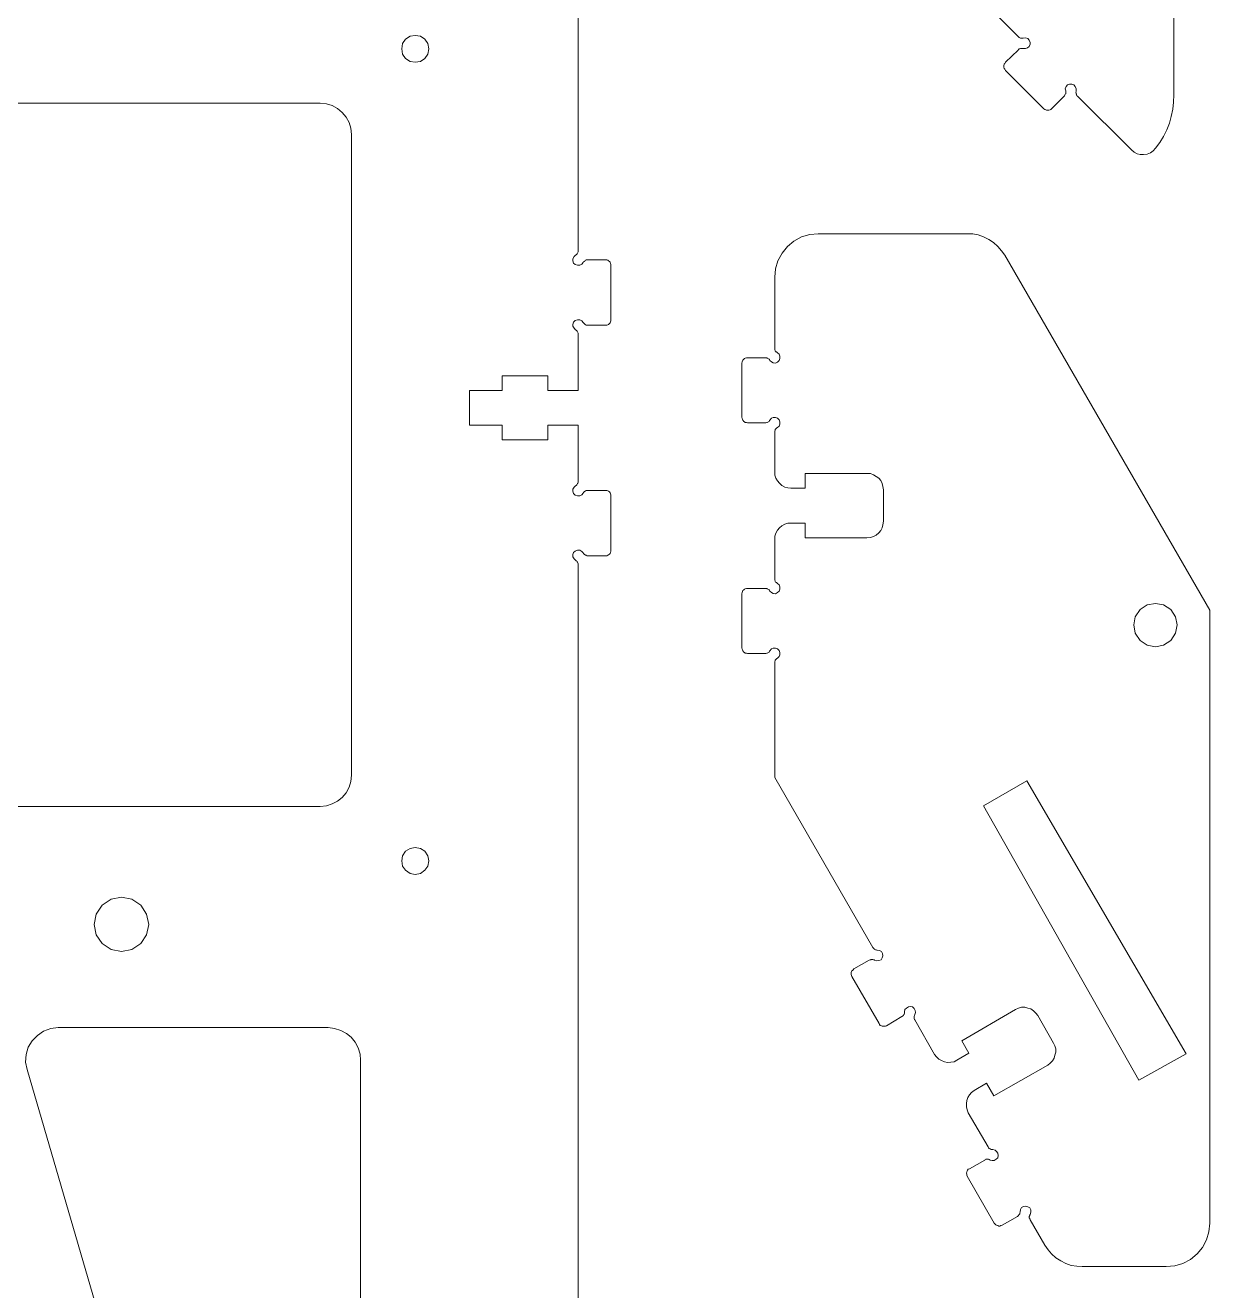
# Model space of a CAD drawing. Header units: inches. Extents: x 0 to 612, y 168 to 624.
# Drawn here: x 504.6 to 611.3, y 282.7 to 396.7 of the extents above; entities that cross this region are included whole.
import ezdxf

# ---------------------------------------------------------------- set-up
doc = ezdxf.new("R2010")
doc.units = ezdxf.units.IN
doc.header["$MEASUREMENT"] = 0
doc.layers.add('Capa 1', color=7, linetype='Continuous')

# ---------------------------------------------------------------- blocks, each defined once
blk = doc.blocks.new('block 7')
at = {"layer": 'Capa 1', "color": 7, "lineweight": 9, "true_color": 0xffffff}
blk.add_lwpolyline([(604.27, 385.52), (604.51, 385.31), (604.79, 385.17), (605.07, 385.1), (605.38, 385.1), (605.69, 385.14), (606, 385.24), (606.24, 385.42), (606.45, 385.66)], dxfattribs=at)
blk = doc.blocks.new('block 50')
at = {"layer": 'Capa 1', "color": 7, "lineweight": 9, "true_color": 0xffffff}
blk.add_lwpolyline([(591.54, 398.25), (594.07, 395.72)], dxfattribs=at)
blk = doc.blocks.new('block 51')
at = {"layer": 'Capa 1', "color": 7, "lineweight": 9, "true_color": 0xffffff}
blk.add_lwpolyline([(594.07, 395.72), (594.1, 395.69), (594.17, 395.65), (594.21, 395.62), (594.28, 395.58), (594.35, 395.58), (594.41, 395.58), (594.48, 395.58), (594.52, 395.58)], dxfattribs=at)
blk = doc.blocks.new('block 52')
at = {"layer": 'Capa 1', "color": 7, "lineweight": 9, "true_color": 0xffffff}
blk.add_lwpolyline([(594.52, 395.58), (594.73, 395.62), (594.93, 395.55), (595.07, 395.41), (595.14, 395.2), (595.14, 395.03), (595.07, 394.82), (594.9, 394.72), (594.73, 394.65), (594.52, 394.65)], dxfattribs=at)
blk = doc.blocks.new('block 53')
at = {"layer": 'Capa 1', "color": 7, "lineweight": 9, "true_color": 0xffffff}
blk.add_lwpolyline([(594.52, 394.65), (594.48, 394.65), (594.41, 394.65), (594.35, 394.65), (594.28, 394.65), (594.21, 394.62), (594.17, 394.62), (594.1, 394.55), (594.07, 394.51)], dxfattribs=at)
blk = doc.blocks.new('block 54')
at = {"layer": 'Capa 1', "color": 7, "lineweight": 9, "true_color": 0xffffff}
blk.add_lwpolyline([(594.07, 394.51), (592.93, 393.41)], dxfattribs=at)
blk = doc.blocks.new('block 55')
at = {"layer": 'Capa 1', "color": 7, "lineweight": 9, "true_color": 0xffffff}
blk.add_lwpolyline([(592.93, 393.41), (592.86, 393.3), (592.82, 393.23), (592.79, 393.13), (592.79, 393.06), (592.79, 392.96), (592.82, 392.85), (592.86, 392.78), (592.93, 392.68)], dxfattribs=at)
blk = doc.blocks.new('block 56')
at = {"layer": 'Capa 1', "color": 7, "lineweight": 9, "true_color": 0xffffff}
blk.add_lwpolyline([(592.93, 392.68), (596.39, 389.22)], dxfattribs=at)
blk = doc.blocks.new('block 57')
at = {"layer": 'Capa 1', "color": 7, "lineweight": 9, "true_color": 0xffffff}
blk.add_lwpolyline([(596.39, 389.22), (596.46, 389.15), (596.56, 389.12), (596.63, 389.08), (596.73, 389.08), (596.84, 389.08), (596.94, 389.12), (597.01, 389.15), (597.08, 389.22)], dxfattribs=at)
blk = doc.blocks.new('block 58')
at = {"layer": 'Capa 1', "color": 7, "lineweight": 9, "true_color": 0xffffff}
blk.add_lwpolyline([(597.08, 389.22), (598.22, 390.36)], dxfattribs=at)
blk = doc.blocks.new('block 59')
at = {"layer": 'Capa 1', "color": 7, "lineweight": 9, "true_color": 0xffffff}
blk.add_lwpolyline([(598.22, 390.36), (598.25, 390.4), (598.29, 390.47), (598.32, 390.54), (598.36, 390.57), (598.36, 390.64), (598.36, 390.71), (598.36, 390.78), (598.36, 390.85)], dxfattribs=at)
blk = doc.blocks.new('block 60')
at = {"layer": 'Capa 1', "color": 7, "lineweight": 9, "true_color": 0xffffff}
blk.add_lwpolyline([(598.36, 390.85), (598.32, 391.02), (598.39, 391.23), (598.53, 391.37), (598.7, 391.43), (598.91, 391.43), (599.08, 391.37), (599.22, 391.23), (599.29, 391.02), (599.29, 390.85)], dxfattribs=at)
blk = doc.blocks.new('block 61')
at = {"layer": 'Capa 1', "color": 7, "lineweight": 9, "true_color": 0xffffff}
blk.add_lwpolyline([(599.29, 390.85), (599.29, 390.78), (599.26, 390.71), (599.29, 390.64), (599.29, 390.57), (599.33, 390.54), (599.33, 390.47), (599.36, 390.4), (599.43, 390.36)], dxfattribs=at)
blk = doc.blocks.new('block 62')
at = {"layer": 'Capa 1', "color": 7, "lineweight": 9, "true_color": 0xffffff}
blk.add_lwpolyline([(599.43, 390.36), (604.27, 385.52)], dxfattribs=at)
blk = doc.blocks.new('block 63')
at = {"layer": 'Capa 1', "color": 7, "lineweight": 9, "true_color": 0xffffff}
blk.add_lwpolyline([(606.45, 385.66), (606.83, 386.18), (607.18, 386.73), (607.46, 387.32), (607.7, 387.91), (607.87, 388.53), (608.01, 389.19), (608.08, 389.81), (608.11, 390.47)], dxfattribs=at)
blk = doc.blocks.new('block 64')
at = {"layer": 'Capa 1', "color": 7, "lineweight": 9, "true_color": 0xffffff}
blk.add_lwpolyline([(608.11, 390.47), (608.11, 489.32)], dxfattribs=at)
blk = doc.blocks.new('block 1046')
at = {"layer": 'Capa 1', "color": 7, "lineweight": 9, "true_color": 0xffffff}
blk.add_lwpolyline([(591.54, 294.44), (591.47, 294.48), (591.41, 294.51), (591.37, 294.51), (591.3, 294.51), (591.23, 294.51), (591.16, 294.51), (591.09, 294.48), (591.06, 294.44)], dxfattribs=at)
blk = doc.blocks.new('block 1047')
at = {"layer": 'Capa 1', "color": 7, "lineweight": 9, "true_color": 0xffffff}
blk.add_lwpolyline([(591.23, 301.36), (590.12, 300.7)], dxfattribs=at)
blk = doc.blocks.new('block 1048')
at = {"layer": 'Capa 1', "color": 7, "lineweight": 9, "true_color": 0xffffff}
blk.add_lwpolyline([(590.12, 300.7), (589.88, 300.53), (589.68, 300.32), (589.54, 300.08), (589.43, 299.8), (589.4, 299.53), (589.4, 299.25), (589.47, 298.97), (589.57, 298.7)], dxfattribs=at)
blk = doc.blocks.new('block 1049')
at = {"layer": 'Capa 1', "color": 7, "lineweight": 9, "true_color": 0xffffff}
blk.add_lwpolyline([(589.57, 298.7), (591.37, 295.62)], dxfattribs=at)
blk = doc.blocks.new('block 1050')
at = {"layer": 'Capa 1', "color": 7, "lineweight": 9, "true_color": 0xffffff}
blk.add_lwpolyline([(591.37, 295.62), (591.41, 295.55), (591.44, 295.52), (591.47, 295.48), (591.54, 295.45), (591.58, 295.41), (591.65, 295.38), (591.72, 295.38), (591.79, 295.38)], dxfattribs=at)
blk = doc.blocks.new('block 1051')
at = {"layer": 'Capa 1', "color": 7, "lineweight": 9, "true_color": 0xffffff}
blk.add_lwpolyline([(591.79, 295.38), (591.99, 295.34), (592.13, 295.2), (592.24, 295.07), (592.27, 294.86), (592.24, 294.65), (592.1, 294.51), (591.92, 294.41), (591.72, 294.41), (591.54, 294.44)], dxfattribs=at)
blk = doc.blocks.new('block 1052')
at = {"layer": 'Capa 1', "color": 7, "lineweight": 9, "true_color": 0xffffff}
blk.add_lwpolyline([(591.06, 294.44), (589.68, 293.65)], dxfattribs=at)
blk = doc.blocks.new('block 1053')
at = {"layer": 'Capa 1', "color": 7, "lineweight": 9, "true_color": 0xffffff}
blk.add_lwpolyline([(589.68, 293.65), (589.57, 293.61), (589.5, 293.54), (589.47, 293.44), (589.43, 293.37), (589.4, 293.27), (589.43, 293.16), (589.43, 293.06), (589.47, 292.99)], dxfattribs=at)
blk = doc.blocks.new('block 1054')
at = {"layer": 'Capa 1', "color": 7, "lineweight": 9, "true_color": 0xffffff}
blk.add_lwpolyline([(589.47, 292.99), (591.92, 288.74)], dxfattribs=at)
blk = doc.blocks.new('block 1055')
at = {"layer": 'Capa 1', "color": 7, "lineweight": 9, "true_color": 0xffffff}
blk.add_lwpolyline([(591.92, 288.74), (591.99, 288.67), (592.06, 288.6), (592.13, 288.56), (592.24, 288.53), (592.34, 288.49), (592.41, 288.49), (592.51, 288.53), (592.62, 288.56)], dxfattribs=at)
blk = doc.blocks.new('block 1056')
at = {"layer": 'Capa 1', "color": 7, "lineweight": 9, "true_color": 0xffffff}
blk.add_lwpolyline([(592.62, 288.56), (594, 289.36)], dxfattribs=at)
blk = doc.blocks.new('block 1057')
at = {"layer": 'Capa 1', "color": 7, "lineweight": 9, "true_color": 0xffffff}
blk.add_lwpolyline([(594, 289.36), (594.03, 289.39), (594.1, 289.43), (594.14, 289.5), (594.17, 289.53), (594.21, 289.6), (594.21, 289.67), (594.24, 289.74), (594.24, 289.77)], dxfattribs=at)
blk = doc.blocks.new('block 1058')
at = {"layer": 'Capa 1', "color": 7, "lineweight": 9, "true_color": 0xffffff}
blk.add_lwpolyline([(594.24, 289.77), (594.28, 289.98), (594.38, 290.15), (594.55, 290.26), (594.76, 290.29), (594.93, 290.22), (595.11, 290.12), (595.21, 289.95), (595.21, 289.74), (595.14, 289.53)], dxfattribs=at)
blk = doc.blocks.new('block 1059')
at = {"layer": 'Capa 1', "color": 7, "lineweight": 9, "true_color": 0xffffff}
blk.add_lwpolyline([(595.14, 289.53), (595.11, 289.5), (595.11, 289.43), (595.07, 289.36), (595.07, 289.29), (595.07, 289.22), (595.11, 289.18), (595.11, 289.12), (595.14, 289.05)], dxfattribs=at)
blk = doc.blocks.new('block 1060')
at = {"layer": 'Capa 1', "color": 7, "lineweight": 9, "true_color": 0xffffff}
blk.add_lwpolyline([(595.14, 289.05), (596.46, 286.76)], dxfattribs=at)
blk = doc.blocks.new('block 1061')
at = {"layer": 'Capa 1', "color": 7, "lineweight": 9, "true_color": 0xffffff}
blk.add_lwpolyline([(596.46, 286.76), (596.77, 286.35), (597.08, 285.97), (597.46, 285.62), (597.91, 285.35), (598.36, 285.1), (598.84, 284.93), (599.36, 284.86), (599.84, 284.83)], dxfattribs=at)
blk = doc.blocks.new('block 1062')
at = {"layer": 'Capa 1', "color": 7, "lineweight": 9, "true_color": 0xffffff}
blk.add_lwpolyline([(599.84, 284.83), (607.42, 284.83)], dxfattribs=at)
blk = doc.blocks.new('block 1063')
at = {"layer": 'Capa 1', "color": 7, "lineweight": 9, "true_color": 0xffffff}
blk.add_lwpolyline([(607.42, 284.83), (608.18, 284.9), (608.91, 285.1), (609.6, 285.48), (610.19, 285.97), (610.67, 286.56), (611.05, 287.25), (611.26, 287.97), (611.33, 288.74)], dxfattribs=at)
blk = doc.blocks.new('block 1064')
at = {"layer": 'Capa 1', "color": 7, "lineweight": 9, "true_color": 0xffffff}
blk.add_lwpolyline([(611.33, 288.74), (611.33, 344.01)], dxfattribs=at)
blk = doc.blocks.new('block 1065')
at = {"layer": 'Capa 1', "color": 7, "lineweight": 9, "true_color": 0xffffff}
blk.add_lwpolyline([(611.33, 344.01), (592.86, 376.01)], dxfattribs=at)
blk = doc.blocks.new('block 1066')
at = {"layer": 'Capa 1', "color": 7, "lineweight": 9, "true_color": 0xffffff}
blk.add_lwpolyline([(592.86, 376.01), (592.58, 376.42), (592.24, 376.8), (591.85, 377.15), (591.44, 377.42), (590.96, 377.67), (590.47, 377.84), (589.99, 377.94), (589.47, 377.94)], dxfattribs=at)
blk = doc.blocks.new('block 1067')
at = {"layer": 'Capa 1', "color": 7, "lineweight": 9, "true_color": 0xffffff}
blk.add_lwpolyline([(589.47, 377.94), (576.05, 377.94)], dxfattribs=at)
blk = doc.blocks.new('block 1068')
at = {"layer": 'Capa 1', "color": 7, "lineweight": 9, "true_color": 0xffffff}
blk.add_lwpolyline([(576.05, 377.94), (575.29, 377.88), (574.56, 377.67), (573.87, 377.29), (573.28, 376.8), (572.79, 376.21), (572.42, 375.52), (572.21, 374.8), (572.14, 374.04)], dxfattribs=at)
blk = doc.blocks.new('block 1069')
at = {"layer": 'Capa 1', "color": 7, "lineweight": 9, "true_color": 0xffffff}
blk.add_lwpolyline([(572.14, 374.04), (572.14, 367.64)], dxfattribs=at)
blk = doc.blocks.new('block 1070')
at = {"layer": 'Capa 1', "color": 7, "lineweight": 9, "true_color": 0xffffff}
blk.add_lwpolyline([(572.14, 367.64), (572.14, 367.57), (572.14, 367.5), (572.17, 367.43), (572.17, 367.39), (572.21, 367.32), (572.28, 367.29), (572.31, 367.26), (572.38, 367.22)], dxfattribs=at)
blk = doc.blocks.new('block 1071')
at = {"layer": 'Capa 1', "color": 7, "lineweight": 9, "true_color": 0xffffff}
blk.add_lwpolyline([(572.38, 367.22), (572.52, 367.08), (572.59, 366.91), (572.59, 366.7), (572.52, 366.53), (572.38, 366.36), (572.21, 366.29), (572, 366.32), (571.83, 366.39), (571.69, 366.53)], dxfattribs=at)
blk = doc.blocks.new('block 1072')
at = {"layer": 'Capa 1', "color": 7, "lineweight": 9, "true_color": 0xffffff}
blk.add_lwpolyline([(571.69, 366.53), (571.65, 366.6), (571.62, 366.63), (571.58, 366.67), (571.52, 366.7), (571.45, 366.74), (571.41, 366.77), (571.34, 366.77), (571.27, 366.77)], dxfattribs=at)
blk = doc.blocks.new('block 1073')
at = {"layer": 'Capa 1', "color": 7, "lineweight": 9, "true_color": 0xffffff}
blk.add_lwpolyline([(571.27, 366.77), (569.68, 366.77)], dxfattribs=at)
blk = doc.blocks.new('block 1074')
at = {"layer": 'Capa 1', "color": 7, "lineweight": 9, "true_color": 0xffffff}
blk.add_lwpolyline([(569.68, 366.77), (569.58, 366.77), (569.47, 366.74), (569.41, 366.7), (569.34, 366.63), (569.27, 366.56), (569.23, 366.49), (569.2, 366.39), (569.16, 366.29)], dxfattribs=at)
blk = doc.blocks.new('block 1075')
at = {"layer": 'Capa 1', "color": 7, "lineweight": 9, "true_color": 0xffffff}
blk.add_lwpolyline([(569.16, 366.29), (569.16, 361.38)], dxfattribs=at)
blk = doc.blocks.new('block 1076')
at = {"layer": 'Capa 1', "color": 7, "lineweight": 9, "true_color": 0xffffff}
blk.add_lwpolyline([(569.16, 361.38), (569.2, 361.31), (569.23, 361.2), (569.27, 361.13), (569.34, 361.03), (569.41, 361), (569.47, 360.93), (569.58, 360.93), (569.68, 360.89)], dxfattribs=at)
blk = doc.blocks.new('block 1077')
at = {"layer": 'Capa 1', "color": 7, "lineweight": 9, "true_color": 0xffffff}
blk.add_lwpolyline([(569.68, 360.89), (571.27, 360.89)], dxfattribs=at)
blk = doc.blocks.new('block 1078')
at = {"layer": 'Capa 1', "color": 7, "lineweight": 9, "true_color": 0xffffff}
blk.add_lwpolyline([(571.27, 360.89), (571.34, 360.89), (571.41, 360.93), (571.45, 360.93), (571.52, 360.96), (571.58, 361), (571.62, 361.03), (571.65, 361.1), (571.69, 361.13)], dxfattribs=at)
blk = doc.blocks.new('block 1079')
at = {"layer": 'Capa 1', "color": 7, "lineweight": 9, "true_color": 0xffffff}
blk.add_lwpolyline([(571.69, 361.13), (571.83, 361.31), (572, 361.38), (572.21, 361.38), (572.38, 361.31), (572.52, 361.17), (572.59, 361), (572.59, 360.79), (572.52, 360.61), (572.38, 360.48)], dxfattribs=at)
blk = doc.blocks.new('block 1080')
at = {"layer": 'Capa 1', "color": 7, "lineweight": 9, "true_color": 0xffffff}
blk.add_lwpolyline([(572.38, 360.48), (572.31, 360.44), (572.28, 360.41), (572.21, 360.34), (572.17, 360.3), (572.17, 360.23), (572.14, 360.16), (572.14, 360.13), (572.14, 360.06)], dxfattribs=at)
blk = doc.blocks.new('block 1081')
at = {"layer": 'Capa 1', "color": 7, "lineweight": 9, "true_color": 0xffffff}
blk.add_lwpolyline([(572.14, 360.06), (572.14, 356.5)], dxfattribs=at)
blk = doc.blocks.new('block 1082')
at = {"layer": 'Capa 1', "color": 7, "lineweight": 9, "true_color": 0xffffff}
blk.add_lwpolyline([(572.14, 356.5), (572.14, 356.19), (572.24, 355.91), (572.38, 355.67), (572.55, 355.46), (572.76, 355.25), (573.04, 355.11), (573.31, 355.04), (573.59, 355.01)], dxfattribs=at)
blk = doc.blocks.new('block 1083')
at = {"layer": 'Capa 1', "color": 7, "lineweight": 9, "true_color": 0xffffff}
blk.add_lwpolyline([(573.59, 355.01), (574.87, 355.01)], dxfattribs=at)
blk = doc.blocks.new('block 1084')
at = {"layer": 'Capa 1', "color": 7, "lineweight": 9, "true_color": 0xffffff}
blk.add_lwpolyline([(574.87, 355.01), (574.87, 356.33)], dxfattribs=at)
blk = doc.blocks.new('block 1085')
at = {"layer": 'Capa 1', "color": 7, "lineweight": 9, "true_color": 0xffffff}
blk.add_lwpolyline([(574.87, 356.33), (578.99, 356.33)], dxfattribs=at)
blk = doc.blocks.new('block 1086')
at = {"layer": 'Capa 1', "color": 7, "lineweight": 9, "true_color": 0xffffff}
blk.add_lwpolyline([(578.99, 356.33), (578.99, 356.33)], dxfattribs=at)
blk = doc.blocks.new('block 1087')
at = {"layer": 'Capa 1', "color": 7, "lineweight": 9, "true_color": 0xffffff}
blk.add_lwpolyline([(580.44, 356.33), (578.99, 356.33)], dxfattribs=at)
blk = doc.blocks.new('block 1088')
at = {"layer": 'Capa 1', "color": 7, "lineweight": 9, "true_color": 0xffffff}
blk.add_lwpolyline([(580.44, 356.33), (580.75, 356.33), (581.03, 356.22), (581.27, 356.08), (581.51, 355.91), (581.69, 355.7), (581.82, 355.43), (581.89, 355.15), (581.93, 354.87)], dxfattribs=at)
blk = doc.blocks.new('block 1089')
at = {"layer": 'Capa 1', "color": 7, "lineweight": 9, "true_color": 0xffffff}
blk.add_lwpolyline([(581.93, 354.87), (581.93, 352.04)], dxfattribs=at)
blk = doc.blocks.new('block 1090')
at = {"layer": 'Capa 1', "color": 7, "lineweight": 9, "true_color": 0xffffff}
blk.add_lwpolyline([(581.93, 352.04), (581.89, 351.72), (581.82, 351.45), (581.69, 351.21), (581.51, 351), (581.27, 350.79), (581.03, 350.65), (580.75, 350.58), (580.44, 350.55)], dxfattribs=at)
blk = doc.blocks.new('block 1091')
at = {"layer": 'Capa 1', "color": 7, "lineweight": 9, "true_color": 0xffffff}
blk.add_lwpolyline([(580.44, 350.55), (574.87, 350.55)], dxfattribs=at)
blk = doc.blocks.new('block 1092')
at = {"layer": 'Capa 1', "color": 7, "lineweight": 9, "true_color": 0xffffff}
blk.add_lwpolyline([(574.87, 351.86), (574.87, 350.55)], dxfattribs=at)
blk = doc.blocks.new('block 1093')
at = {"layer": 'Capa 1', "color": 7, "lineweight": 9, "true_color": 0xffffff}
blk.add_lwpolyline([(574.87, 351.86), (573.59, 351.86)], dxfattribs=at)
blk = doc.blocks.new('block 1094')
at = {"layer": 'Capa 1', "color": 7, "lineweight": 9, "true_color": 0xffffff}
blk.add_lwpolyline([(573.59, 351.86), (573.31, 351.86), (573.04, 351.76), (572.76, 351.62), (572.55, 351.45), (572.38, 351.24), (572.24, 350.96), (572.14, 350.69), (572.14, 350.41)], dxfattribs=at)
blk = doc.blocks.new('block 1095')
at = {"layer": 'Capa 1', "color": 7, "lineweight": 9, "true_color": 0xffffff}
blk.add_lwpolyline([(572.14, 350.41), (572.14, 346.85)], dxfattribs=at)
blk = doc.blocks.new('block 1096')
at = {"layer": 'Capa 1', "color": 7, "lineweight": 9, "true_color": 0xffffff}
blk.add_lwpolyline([(572.14, 346.85), (572.14, 346.78), (572.14, 346.71), (572.17, 346.67), (572.17, 346.6), (572.21, 346.54), (572.28, 346.5), (572.31, 346.47), (572.38, 346.43)], dxfattribs=at)
blk = doc.blocks.new('block 1097')
at = {"layer": 'Capa 1', "color": 7, "lineweight": 9, "true_color": 0xffffff}
blk.add_lwpolyline([(572.38, 346.43), (572.52, 346.29), (572.59, 346.12), (572.59, 345.91), (572.52, 345.74), (572.38, 345.6), (572.21, 345.5), (572, 345.53), (571.83, 345.6), (571.69, 345.74)], dxfattribs=at)
blk = doc.blocks.new('block 1098')
at = {"layer": 'Capa 1', "color": 7, "lineweight": 9, "true_color": 0xffffff}
blk.add_lwpolyline([(571.69, 345.74), (571.65, 345.81), (571.62, 345.84), (571.58, 345.88), (571.52, 345.91), (571.45, 345.95), (571.41, 345.98), (571.34, 345.98), (571.27, 345.98)], dxfattribs=at)
blk = doc.blocks.new('block 1099')
at = {"layer": 'Capa 1', "color": 7, "lineweight": 9, "true_color": 0xffffff}
blk.add_lwpolyline([(571.27, 345.98), (569.68, 345.98)], dxfattribs=at)
blk = doc.blocks.new('block 1100')
at = {"layer": 'Capa 1', "color": 7, "lineweight": 9, "true_color": 0xffffff}
blk.add_lwpolyline([(569.68, 345.98), (569.58, 345.98), (569.47, 345.95), (569.41, 345.91), (569.34, 345.84), (569.27, 345.78), (569.23, 345.71), (569.2, 345.6), (569.16, 345.5)], dxfattribs=at)
blk = doc.blocks.new('block 1101')
at = {"layer": 'Capa 1', "color": 7, "lineweight": 9, "true_color": 0xffffff}
blk.add_lwpolyline([(569.16, 345.5), (569.16, 340.59)], dxfattribs=at)
blk = doc.blocks.new('block 1102')
at = {"layer": 'Capa 1', "color": 7, "lineweight": 9, "true_color": 0xffffff}
blk.add_lwpolyline([(569.16, 340.59), (569.2, 340.52), (569.23, 340.41), (569.27, 340.34), (569.34, 340.24), (569.41, 340.21), (569.47, 340.14), (569.58, 340.14), (569.68, 340.1)], dxfattribs=at)
blk = doc.blocks.new('block 1103')
at = {"layer": 'Capa 1', "color": 7, "lineweight": 9, "true_color": 0xffffff}
blk.add_lwpolyline([(569.68, 340.1), (571.27, 340.1)], dxfattribs=at)
blk = doc.blocks.new('block 1104')
at = {"layer": 'Capa 1', "color": 7, "lineweight": 9, "true_color": 0xffffff}
blk.add_lwpolyline([(571.27, 340.1), (571.34, 340.1), (571.41, 340.14), (571.45, 340.14), (571.52, 340.17), (571.58, 340.21), (571.62, 340.24), (571.65, 340.31), (571.69, 340.34)], dxfattribs=at)
blk = doc.blocks.new('block 1105')
at = {"layer": 'Capa 1', "color": 7, "lineweight": 9, "true_color": 0xffffff}
blk.add_lwpolyline([(571.69, 340.34), (571.83, 340.52), (572, 340.59), (572.21, 340.59), (572.38, 340.52), (572.52, 340.38), (572.59, 340.21), (572.59, 340), (572.52, 339.83), (572.38, 339.69)], dxfattribs=at)
blk = doc.blocks.new('block 1106')
at = {"layer": 'Capa 1', "color": 7, "lineweight": 9, "true_color": 0xffffff}
blk.add_lwpolyline([(572.38, 339.69), (572.31, 339.65), (572.28, 339.62), (572.21, 339.55), (572.17, 339.51), (572.17, 339.45), (572.14, 339.38), (572.14, 339.34), (572.14, 339.27)], dxfattribs=at)
blk = doc.blocks.new('block 1107')
at = {"layer": 'Capa 1', "color": 7, "lineweight": 9, "true_color": 0xffffff}
blk.add_lwpolyline([(572.14, 339.27), (572.14, 328.93)], dxfattribs=at)
blk = doc.blocks.new('block 1108')
at = {"layer": 'Capa 1', "color": 7, "lineweight": 9, "true_color": 0xffffff}
blk.add_lwpolyline([(572.14, 328.93), (580.96, 313.61)], dxfattribs=at)
blk = doc.blocks.new('block 1109')
at = {"layer": 'Capa 1', "color": 7, "lineweight": 9, "true_color": 0xffffff}
blk.add_lwpolyline([(580.96, 313.61), (580.99, 313.57), (581.03, 313.54), (581.1, 313.47), (581.13, 313.43), (581.2, 313.4), (581.27, 313.4), (581.34, 313.36), (581.37, 313.36)], dxfattribs=at)
blk = doc.blocks.new('block 1110')
at = {"layer": 'Capa 1', "color": 7, "lineweight": 9, "true_color": 0xffffff}
blk.add_lwpolyline([(581.37, 313.36), (581.58, 313.33), (581.75, 313.23), (581.86, 313.05), (581.89, 312.84), (581.82, 312.67), (581.72, 312.5), (581.51, 312.43), (581.34, 312.4), (581.13, 312.46)], dxfattribs=at)
blk = doc.blocks.new('block 1111')
at = {"layer": 'Capa 1', "color": 7, "lineweight": 9, "true_color": 0xffffff}
blk.add_lwpolyline([(581.13, 312.46), (581.1, 312.5), (581.03, 312.5), (580.96, 312.53), (580.89, 312.53), (580.82, 312.53), (580.79, 312.5), (580.72, 312.5), (580.65, 312.46)], dxfattribs=at)
blk = doc.blocks.new('block 1112')
at = {"layer": 'Capa 1', "color": 7, "lineweight": 9, "true_color": 0xffffff}
blk.add_lwpolyline([(580.65, 312.46), (579.26, 311.67)], dxfattribs=at)
blk = doc.blocks.new('block 1113')
at = {"layer": 'Capa 1', "color": 7, "lineweight": 9, "true_color": 0xffffff}
blk.add_lwpolyline([(579.26, 311.67), (579.19, 311.6), (579.13, 311.53), (579.06, 311.46), (579.02, 311.36), (579.02, 311.25), (579.02, 311.18), (579.06, 311.08), (579.09, 310.98)], dxfattribs=at)
blk = doc.blocks.new('block 1114')
at = {"layer": 'Capa 1', "color": 7, "lineweight": 9, "true_color": 0xffffff}
blk.add_lwpolyline([(579.09, 310.98), (581.55, 306.76)], dxfattribs=at)
blk = doc.blocks.new('block 1115')
at = {"layer": 'Capa 1', "color": 7, "lineweight": 9, "true_color": 0xffffff}
blk.add_lwpolyline([(581.55, 306.76), (581.58, 306.65), (581.65, 306.58), (581.75, 306.55), (581.82, 306.51), (581.93, 306.51), (582.03, 306.51), (582.13, 306.51), (582.2, 306.55)], dxfattribs=at)
blk = doc.blocks.new('block 1116')
at = {"layer": 'Capa 1', "color": 7, "lineweight": 9, "true_color": 0xffffff}
blk.add_lwpolyline([(582.2, 306.55), (583.59, 307.38)], dxfattribs=at)
blk = doc.blocks.new('block 1117')
at = {"layer": 'Capa 1', "color": 7, "lineweight": 9, "true_color": 0xffffff}
blk.add_lwpolyline([(583.59, 307.38), (583.66, 307.41), (583.69, 307.45), (583.73, 307.48), (583.76, 307.55), (583.79, 307.59), (583.83, 307.66), (583.83, 307.73), (583.83, 307.79)], dxfattribs=at)
blk = doc.blocks.new('block 1118')
at = {"layer": 'Capa 1', "color": 7, "lineweight": 9, "true_color": 0xffffff}
blk.add_lwpolyline([(583.83, 307.79), (583.86, 308), (584, 308.14), (584.18, 308.24), (584.35, 308.28), (584.56, 308.24), (584.69, 308.11), (584.8, 307.93), (584.83, 307.73), (584.76, 307.55)], dxfattribs=at)
blk = doc.blocks.new('block 1119')
at = {"layer": 'Capa 1', "color": 7, "lineweight": 9, "true_color": 0xffffff}
blk.add_lwpolyline([(584.76, 307.55), (584.73, 307.48), (584.69, 307.41), (584.69, 307.38), (584.69, 307.31), (584.69, 307.24), (584.69, 307.17), (584.73, 307.1), (584.76, 307.07)], dxfattribs=at)
blk = doc.blocks.new('block 1120')
at = {"layer": 'Capa 1', "color": 7, "lineweight": 9, "true_color": 0xffffff}
blk.add_lwpolyline([(584.76, 307.07), (586.53, 303.96)], dxfattribs=at)
blk = doc.blocks.new('block 1121')
at = {"layer": 'Capa 1', "color": 7, "lineweight": 9, "true_color": 0xffffff}
blk.add_lwpolyline([(586.53, 303.96), (586.7, 303.75), (586.91, 303.54), (587.15, 303.4), (587.43, 303.3), (587.7, 303.23), (588.01, 303.26), (588.29, 303.3), (588.53, 303.44)], dxfattribs=at)
blk = doc.blocks.new('block 1122')
at = {"layer": 'Capa 1', "color": 7, "lineweight": 9, "true_color": 0xffffff}
blk.add_lwpolyline([(588.53, 303.44), (589.64, 304.06)], dxfattribs=at)
blk = doc.blocks.new('block 1123')
at = {"layer": 'Capa 1', "color": 7, "lineweight": 9, "true_color": 0xffffff}
blk.add_lwpolyline([(589.64, 304.06), (588.98, 305.2)], dxfattribs=at)
blk = doc.blocks.new('block 1124')
at = {"layer": 'Capa 1', "color": 7, "lineweight": 9, "true_color": 0xffffff}
blk.add_lwpolyline([(588.98, 305.2), (593.83, 308)], dxfattribs=at)
blk = doc.blocks.new('block 1125')
at = {"layer": 'Capa 1', "color": 7, "lineweight": 9, "true_color": 0xffffff}
blk.add_lwpolyline([(593.83, 308), (594.1, 308.14), (594.38, 308.21), (594.66, 308.21), (594.93, 308.14), (595.21, 308.07), (595.45, 307.9), (595.66, 307.69), (595.83, 307.48)], dxfattribs=at)
blk = doc.blocks.new('block 1126')
at = {"layer": 'Capa 1', "color": 7, "lineweight": 9, "true_color": 0xffffff}
blk.add_lwpolyline([(595.83, 307.48), (597.25, 304.99)], dxfattribs=at)
blk = doc.blocks.new('block 1127')
at = {"layer": 'Capa 1', "color": 7, "lineweight": 9, "true_color": 0xffffff}
blk.add_lwpolyline([(597.25, 304.99), (597.39, 304.75), (597.46, 304.47), (597.46, 304.16), (597.39, 303.89), (597.32, 303.61), (597.15, 303.37), (596.94, 303.16), (596.73, 302.99)], dxfattribs=at)
blk = doc.blocks.new('block 1128')
at = {"layer": 'Capa 1', "color": 7, "lineweight": 9, "true_color": 0xffffff}
blk.add_lwpolyline([(596.73, 302.99), (591.89, 300.22)], dxfattribs=at)
blk = doc.blocks.new('block 1129')
at = {"layer": 'Capa 1', "color": 7, "lineweight": 9, "true_color": 0xffffff}
blk.add_lwpolyline([(591.89, 300.22), (591.23, 301.36)], dxfattribs=at)
blk = doc.blocks.new('block 1130')
at = {"layer": 'Capa 1', "color": 7, "lineweight": 9, "true_color": 0xffffff}
blk.add_lwpolyline([(604.48, 342.7), (604.62, 341.94), (605.07, 341.28), (605.69, 340.86), (606.45, 340.72), (607.18, 340.86), (607.84, 341.28), (608.25, 341.94), (608.39, 342.7), (608.25, 343.42), (607.84, 344.08), (607.18, 344.5), (606.45, 344.63), (605.69, 344.5), (605.07, 344.08), (604.62, 343.42), (604.48, 342.7)], dxfattribs=at)
blk = doc.blocks.new('block 1131')
at = {"layer": 'Capa 1', "color": 7, "lineweight": 9, "true_color": 0xffffff}
blk.add_lwpolyline([(590.96, 326.37), (604.93, 301.64)], dxfattribs=at)
blk = doc.blocks.new('block 1132')
at = {"layer": 'Capa 1', "color": 7, "lineweight": 9, "true_color": 0xffffff}
blk.add_lwpolyline([(594.86, 328.62), (590.96, 326.37)], dxfattribs=at)
blk = doc.blocks.new('block 1133')
at = {"layer": 'Capa 1', "color": 7, "lineweight": 9, "true_color": 0xffffff}
blk.add_lwpolyline([(609.22, 304.02), (594.86, 328.62)], dxfattribs=at)
blk = doc.blocks.new('block 1134')
at = {"layer": 'Capa 1', "color": 7, "lineweight": 9, "true_color": 0xffffff}
blk.add_lwpolyline([(604.93, 301.64), (609.22, 304.02)], dxfattribs=at)
blk = doc.blocks.new('block 2490')
at = {"layer": 'Capa 1', "color": 7, "lineweight": 9, "true_color": 0xffffff}
blk.add_lwpolyline([(554.88, 349.17), (554.74, 349.3), (554.57, 349.41), (554.36, 349.41), (554.15, 349.34), (554.01, 349.2), (553.94, 349.03), (553.94, 348.82), (554.05, 348.65), (554.19, 348.51)], dxfattribs=at)
blk = doc.blocks.new('block 2491')
at = {"layer": 'Capa 1', "color": 7, "lineweight": 9, "true_color": 0xffffff}
blk.add_lwpolyline([(557.37, 375.11), (557.37, 370.2)], dxfattribs=at)
blk = doc.blocks.new('block 2492')
at = {"layer": 'Capa 1', "color": 7, "lineweight": 9, "true_color": 0xffffff}
blk.add_lwpolyline([(557.37, 375.11), (557.37, 375.21), (557.33, 375.28), (557.3, 375.38), (557.23, 375.45), (557.16, 375.52), (557.09, 375.56), (556.99, 375.59), (556.88, 375.59)], dxfattribs=at)
blk = doc.blocks.new('block 2493')
at = {"layer": 'Capa 1', "color": 7, "lineweight": 9, "true_color": 0xffffff}
blk.add_lwpolyline([(555.29, 375.59), (556.88, 375.59)], dxfattribs=at)
blk = doc.blocks.new('block 2494')
at = {"layer": 'Capa 1', "color": 7, "lineweight": 9, "true_color": 0xffffff}
blk.add_lwpolyline([(555.29, 375.59), (555.22, 375.59), (555.15, 375.59), (555.08, 375.56), (555.05, 375.52), (554.98, 375.49), (554.95, 375.45), (554.91, 375.42), (554.88, 375.35)], dxfattribs=at)
blk = doc.blocks.new('block 2495')
at = {"layer": 'Capa 1', "color": 7, "lineweight": 9, "true_color": 0xffffff}
blk.add_lwpolyline([(554.19, 376.01), (554.05, 375.9), (553.94, 375.7), (553.94, 375.52), (554.01, 375.31), (554.15, 375.18), (554.36, 375.11), (554.57, 375.11), (554.74, 375.21), (554.88, 375.35)], dxfattribs=at)
blk = doc.blocks.new('block 2496')
at = {"layer": 'Capa 1', "color": 7, "lineweight": 9, "true_color": 0xffffff}
blk.add_lwpolyline([(554.19, 376.01), (554.25, 376.04), (554.29, 376.11), (554.32, 376.15), (554.36, 376.21), (554.39, 376.25), (554.43, 376.32), (554.43, 376.39), (554.43, 376.46)], dxfattribs=at)
blk = doc.blocks.new('block 2497')
at = {"layer": 'Capa 1', "color": 7, "lineweight": 9, "true_color": 0xffffff}
blk.add_lwpolyline([(554.43, 465.73), (554.43, 376.46)], dxfattribs=at)
blk = doc.blocks.new('block 2557')
at = {"layer": 'Capa 1', "color": 7, "lineweight": 9, "true_color": 0xffffff}
blk.add_lwpolyline([(554.43, 348.09), (554.43, 219.55)], dxfattribs=at)
blk = doc.blocks.new('block 2558')
at = {"layer": 'Capa 1', "color": 7, "lineweight": 9, "true_color": 0xffffff}
blk.add_lwpolyline([(554.43, 348.09), (554.43, 348.13), (554.43, 348.2), (554.39, 348.27), (554.36, 348.33), (554.32, 348.37), (554.29, 348.44), (554.25, 348.47), (554.19, 348.51)], dxfattribs=at)
blk = doc.blocks.new('block 2559')
at = {"layer": 'Capa 1', "color": 7, "lineweight": 9, "true_color": 0xffffff}
blk.add_lwpolyline([(554.88, 349.17), (554.91, 349.13), (554.95, 349.06), (554.98, 349.03), (555.05, 348.99), (555.08, 348.96), (555.15, 348.96), (555.22, 348.92), (555.29, 348.92)], dxfattribs=at)
blk = doc.blocks.new('block 2560')
at = {"layer": 'Capa 1', "color": 7, "lineweight": 9, "true_color": 0xffffff}
blk.add_lwpolyline([(556.88, 348.92), (555.29, 348.92)], dxfattribs=at)
blk = doc.blocks.new('block 2561')
at = {"layer": 'Capa 1', "color": 7, "lineweight": 9, "true_color": 0xffffff}
blk.add_lwpolyline([(556.88, 348.92), (556.99, 348.92), (557.09, 348.96), (557.16, 348.99), (557.23, 349.06), (557.3, 349.13), (557.33, 349.23), (557.37, 349.3), (557.37, 349.41)], dxfattribs=at)
blk = doc.blocks.new('block 2562')
at = {"layer": 'Capa 1', "color": 7, "lineweight": 9, "true_color": 0xffffff}
blk.add_lwpolyline([(557.37, 354.32), (557.37, 349.41)], dxfattribs=at)
blk = doc.blocks.new('block 2563')
at = {"layer": 'Capa 1', "color": 7, "lineweight": 9, "true_color": 0xffffff}
blk.add_lwpolyline([(557.37, 354.32), (557.37, 354.42), (557.33, 354.49), (557.3, 354.6), (557.23, 354.67), (557.16, 354.73), (557.09, 354.77), (556.99, 354.8), (556.88, 354.8)], dxfattribs=at)
blk = doc.blocks.new('block 2564')
at = {"layer": 'Capa 1', "color": 7, "lineweight": 9, "true_color": 0xffffff}
blk.add_lwpolyline([(555.29, 354.8), (556.88, 354.8)], dxfattribs=at)
blk = doc.blocks.new('block 2565')
at = {"layer": 'Capa 1', "color": 7, "lineweight": 9, "true_color": 0xffffff}
blk.add_lwpolyline([(555.29, 354.8), (555.22, 354.8), (555.15, 354.8), (555.08, 354.77), (555.05, 354.73), (554.98, 354.7), (554.95, 354.67), (554.91, 354.63), (554.88, 354.56)], dxfattribs=at)
blk = doc.blocks.new('block 2566')
at = {"layer": 'Capa 1', "color": 7, "lineweight": 9, "true_color": 0xffffff}
blk.add_lwpolyline([(554.19, 355.22), (554.05, 355.11), (553.94, 354.91), (553.94, 354.73), (554.01, 354.53), (554.15, 354.39), (554.36, 354.32), (554.57, 354.32), (554.74, 354.42), (554.88, 354.56)], dxfattribs=at)
blk = doc.blocks.new('block 2567')
at = {"layer": 'Capa 1', "color": 7, "lineweight": 9, "true_color": 0xffffff}
blk.add_lwpolyline([(554.19, 355.22), (554.25, 355.25), (554.29, 355.32), (554.32, 355.36), (554.36, 355.43), (554.39, 355.46), (554.43, 355.53), (554.43, 355.6), (554.43, 355.67)], dxfattribs=at)
blk = doc.blocks.new('block 2568')
at = {"layer": 'Capa 1', "color": 7, "lineweight": 9, "true_color": 0xffffff}
blk.add_lwpolyline([(554.43, 360.68), (554.43, 355.67)], dxfattribs=at)
blk = doc.blocks.new('block 2569')
at = {"layer": 'Capa 1', "color": 7, "lineweight": 9, "true_color": 0xffffff}
blk.add_lwpolyline([(551.7, 360.68), (554.43, 360.68)], dxfattribs=at)
blk = doc.blocks.new('block 2570')
at = {"layer": 'Capa 1', "color": 7, "lineweight": 9, "true_color": 0xffffff}
blk.add_lwpolyline([(551.7, 359.37), (551.7, 360.68)], dxfattribs=at)
blk = doc.blocks.new('block 2571')
at = {"layer": 'Capa 1', "color": 7, "lineweight": 9, "true_color": 0xffffff}
blk.add_lwpolyline([(547.58, 359.37), (551.7, 359.37)], dxfattribs=at)
blk = doc.blocks.new('block 2572')
at = {"layer": 'Capa 1', "color": 7, "lineweight": 9, "true_color": 0xffffff}
blk.add_lwpolyline([(547.58, 360.68), (547.58, 359.37)], dxfattribs=at)
blk = doc.blocks.new('block 2573')
at = {"layer": 'Capa 1', "color": 7, "lineweight": 9, "true_color": 0xffffff}
blk.add_lwpolyline([(544.64, 360.68), (547.58, 360.68)], dxfattribs=at)
blk = doc.blocks.new('block 2574')
at = {"layer": 'Capa 1', "color": 7, "lineweight": 9, "true_color": 0xffffff}
blk.add_lwpolyline([(544.64, 363.83), (544.64, 360.68)], dxfattribs=at)
blk = doc.blocks.new('block 2575')
at = {"layer": 'Capa 1', "color": 7, "lineweight": 9, "true_color": 0xffffff}
blk.add_lwpolyline([(547.58, 363.83), (544.64, 363.83)], dxfattribs=at)
blk = doc.blocks.new('block 2576')
at = {"layer": 'Capa 1', "color": 7, "lineweight": 9, "true_color": 0xffffff}
blk.add_lwpolyline([(547.58, 365.15), (547.58, 363.83)], dxfattribs=at)
blk = doc.blocks.new('block 2577')
at = {"layer": 'Capa 1', "color": 7, "lineweight": 9, "true_color": 0xffffff}
blk.add_lwpolyline([(551.7, 365.15), (547.58, 365.15)], dxfattribs=at)
blk = doc.blocks.new('block 2578')
at = {"layer": 'Capa 1', "color": 7, "lineweight": 9, "true_color": 0xffffff}
blk.add_lwpolyline([(551.7, 363.83), (551.7, 365.15)], dxfattribs=at)
blk = doc.blocks.new('block 2579')
at = {"layer": 'Capa 1', "color": 7, "lineweight": 9, "true_color": 0xffffff}
blk.add_lwpolyline([(554.43, 363.83), (551.7, 363.83)], dxfattribs=at)
blk = doc.blocks.new('block 2580')
at = {"layer": 'Capa 1', "color": 7, "lineweight": 9, "true_color": 0xffffff}
blk.add_lwpolyline([(554.43, 368.85), (554.43, 363.83)], dxfattribs=at)
blk = doc.blocks.new('block 2581')
at = {"layer": 'Capa 1', "color": 7, "lineweight": 9, "true_color": 0xffffff}
blk.add_lwpolyline([(554.43, 368.85), (554.43, 368.92), (554.43, 368.99), (554.39, 369.05), (554.36, 369.12), (554.32, 369.16), (554.29, 369.19), (554.25, 369.26), (554.19, 369.3)], dxfattribs=at)
blk = doc.blocks.new('block 2582')
at = {"layer": 'Capa 1', "color": 7, "lineweight": 9, "true_color": 0xffffff}
blk.add_lwpolyline([(554.88, 369.95), (554.74, 370.09), (554.57, 370.2), (554.36, 370.2), (554.15, 370.13), (554.01, 369.99), (553.94, 369.78), (553.94, 369.61), (554.05, 369.43), (554.19, 369.3)], dxfattribs=at)
blk = doc.blocks.new('block 2583')
at = {"layer": 'Capa 1', "color": 7, "lineweight": 9, "true_color": 0xffffff}
blk.add_lwpolyline([(554.88, 369.95), (554.91, 369.92), (554.95, 369.85), (554.98, 369.82), (555.05, 369.78), (555.08, 369.75), (555.15, 369.71), (555.22, 369.71), (555.29, 369.71)], dxfattribs=at)
blk = doc.blocks.new('block 2584')
at = {"layer": 'Capa 1', "color": 7, "lineweight": 9, "true_color": 0xffffff}
blk.add_lwpolyline([(556.88, 369.71), (555.29, 369.71)], dxfattribs=at)
blk = doc.blocks.new('block 2585')
at = {"layer": 'Capa 1', "color": 7, "lineweight": 9, "true_color": 0xffffff}
blk.add_lwpolyline([(556.88, 369.71), (556.99, 369.71), (557.09, 369.75), (557.16, 369.78), (557.23, 369.85), (557.3, 369.92), (557.33, 370.02), (557.37, 370.09), (557.37, 370.2)], dxfattribs=at)
blk = doc.blocks.new('block 2660')
at = {"layer": 'Capa 1', "color": 7, "lineweight": 9, "true_color": 0xffffff}
blk.add_lwpolyline([(539.73, 393.41), (540.21, 393.47), (540.59, 393.75), (540.87, 394.13), (540.97, 394.62), (540.87, 395.1), (540.59, 395.48), (540.21, 395.76), (539.73, 395.83), (539.28, 395.76), (538.86, 395.48), (538.59, 395.1), (538.52, 394.62), (538.59, 394.13), (538.86, 393.75), (539.28, 393.47), (539.73, 393.41)], dxfattribs=at)
blk = doc.blocks.new('block 2662')
at = {"layer": 'Capa 1', "color": 7, "lineweight": 9, "true_color": 0xffffff}
blk.add_lwpolyline([(539.73, 320.18), (540.21, 320.28), (540.59, 320.56), (540.87, 320.94), (540.97, 321.42), (540.87, 321.87), (540.59, 322.29), (540.21, 322.53), (539.73, 322.63), (539.28, 322.53), (538.86, 322.29), (538.59, 321.87), (538.52, 321.42), (538.59, 320.94), (538.86, 320.56), (539.28, 320.28), (539.73, 320.18)], dxfattribs=at)
blk = doc.blocks.new('block 2665')
at = {"layer": 'Capa 1', "color": 7, "lineweight": 9, "true_color": 0xffffff}
blk.add_lwpolyline([(513.27, 313.23), (514.2, 313.43), (515, 313.95), (515.51, 314.75), (515.72, 315.68), (515.51, 316.62), (515, 317.41), (514.2, 317.96), (513.27, 318.14), (512.33, 317.96), (511.54, 317.41), (510.98, 316.62), (510.81, 315.68), (510.98, 314.75), (511.54, 313.95), (512.33, 313.43), (513.27, 313.23)], dxfattribs=at)
blk = doc.blocks.new('block 2666')
at = {"layer": 'Capa 1', "color": 7, "lineweight": 9, "true_color": 0xffffff}
blk.add_lwpolyline([(504.76, 302.61), (529.07, 219.17)], dxfattribs=at)
blk = doc.blocks.new('block 2667')
at = {"layer": 'Capa 1', "color": 7, "lineweight": 9, "true_color": 0xffffff}
blk.add_lwpolyline([(504.76, 302.61), (504.62, 303.26), (504.69, 303.96), (504.86, 304.61), (505.21, 305.2), (505.69, 305.68), (506.24, 306.07), (506.9, 306.31), (507.56, 306.38)], dxfattribs=at)
blk = doc.blocks.new('block 2668')
at = {"layer": 'Capa 1', "color": 7, "lineweight": 9, "true_color": 0xffffff}
blk.add_lwpolyline([(507.56, 306.38), (531.88, 306.38)], dxfattribs=at)
blk = doc.blocks.new('block 2669')
at = {"layer": 'Capa 1', "color": 7, "lineweight": 9, "true_color": 0xffffff}
blk.add_lwpolyline([(531.88, 306.38), (532.46, 306.31), (533.02, 306.13), (533.54, 305.86), (533.95, 305.51), (534.33, 305.06), (534.61, 304.54), (534.78, 303.99), (534.82, 303.44)], dxfattribs=at)
blk = doc.blocks.new('block 2670')
at = {"layer": 'Capa 1', "color": 7, "lineweight": 9, "true_color": 0xffffff}
blk.add_lwpolyline([(534.82, 220), (534.82, 303.44)], dxfattribs=at)
blk = doc.blocks.new('block 2688')
at = {"layer": 'Capa 1', "color": 7, "lineweight": 9, "true_color": 0xffffff}
blk.add_lwpolyline([(533.99, 386.9), (533.92, 387.46), (533.78, 387.98), (533.5, 388.46), (533.16, 388.87), (532.74, 389.25), (532.26, 389.5), (531.74, 389.67), (531.18, 389.71)], dxfattribs=at)
blk = doc.blocks.new('block 2689')
at = {"layer": 'Capa 1', "color": 7, "lineweight": 9, "true_color": 0xffffff}
blk.add_lwpolyline([(533.99, 386.9), (533.99, 329.14)], dxfattribs=at)
blk = doc.blocks.new('block 2690')
at = {"layer": 'Capa 1', "color": 7, "lineweight": 9, "true_color": 0xffffff}
blk.add_lwpolyline([(533.99, 329.14), (533.92, 328.58), (533.78, 328.06), (533.5, 327.55), (533.16, 327.13), (532.74, 326.79), (532.26, 326.54), (531.74, 326.37), (531.18, 326.3)], dxfattribs=at)
blk = doc.blocks.new('block 2691')
at = {"layer": 'Capa 1', "color": 7, "lineweight": 9, "true_color": 0xffffff}
blk.add_lwpolyline([(531.18, 326.3), (499.08, 326.3)], dxfattribs=at)
blk = doc.blocks.new('block 2695')
at = {"layer": 'Capa 1', "color": 7, "lineweight": 9, "true_color": 0xffffff}
blk.add_lwpolyline([(531.18, 389.71), (482.24, 389.71)], dxfattribs=at)

msp = doc.modelspace()

# ---------------------------------------------------------------- block references
at = {"layer": 'Capa 1'}
for name in ['block 64', 'block 2497', 'block 50', 'block 2660', 'block 51', 'block 52', 'block 54', 'block 53', 'block 55', 'block 56', 'block 60', 'block 58', 'block 59', 'block 61', 'block 62', 'block 63', 'block 2695', 'block 2688', 'block 57', 'block 2689', 'block 7', 'block 1068', 'block 1067', 'block 1066', 'block 2495', 'block 2496', 'block 2494', 'block 2493', 'block 2492', 'block 1065', 'block 2491', 'block 1069', 'block 2582', 'block 2583', 'block 2584', 'block 2585', 'block 2581', 'block 2580', 'block 1070', 'block 1074', 'block 1075', 'block 1073', 'block 1072', 'block 1071', 'block 2576', 'block 2577', 'block 2578', 'block 2574', 'block 2575', 'block 2579', 'block 2573', 'block 2572', 'block 2569', 'block 2570', 'block 2568', 'block 1076', 'block 1077', 'block 1078', 'block 1079', 'block 2571', 'block 1080', 'block 1081', 'block 1082', 'block 1084', 'block 1085', 'block 1086', 'block 1087', 'block 1088', 'block 2566', 'block 2567', 'block 1083', 'block 1089', 'block 2565', 'block 2564', 'block 2563', 'block 2562', 'block 1094', 'block 1093', 'block 1092', 'block 1090', 'block 1095', 'block 1091', 'block 2490', 'block 2559', 'block 2561', 'block 2558', 'block 2557', 'block 2560', 'block 1096', 'block 1100', 'block 1099', 'block 1098', 'block 1097', 'block 1101', 'block 1130', 'block 1064', 'block 1102', 'block 1103', 'block 1104', 'block 1105', 'block 1106', 'block 1107', 'block 2690', 'block 1108', 'block 1132', 'block 1133', 'block 2691', 'block 1131', 'block 2662', 'block 2665', 'block 1109', 'block 1110', 'block 1113', 'block 1112', 'block 1111', 'block 1114', 'block 1118', 'block 1125', 'block 1116', 'block 1117', 'block 1119', 'block 1120', 'block 1124', 'block 1126', 'block 2667', 'block 2668', 'block 2669', 'block 1115', 'block 1123', 'block 1127', 'block 1121', 'block 1122', 'block 1134', 'block 2666', 'block 2670', 'block 1128', 'block 1047', 'block 1129', 'block 1048', 'block 1049', 'block 1050', 'block 1052', 'block 1046', 'block 1051', 'block 1053', 'block 1054', 'block 1058', 'block 1055', 'block 1056', 'block 1057', 'block 1059', 'block 1060', 'block 1063', 'block 1061', 'block 1062']:
    msp.add_blockref(name, (0, 0), dxfattribs=at)

doc.saveas('drawing.dxf')
